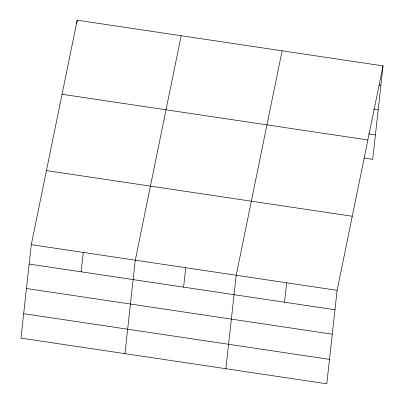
<?xml version="1.0" encoding="UTF-8"?>
<svg xmlns="http://www.w3.org/2000/svg" width="404" height="404" viewBox="0 0 404 404"><rect width="100%" height="100%" fill="white"/><g stroke="black" fill="none" stroke-linecap="round" stroke-linejoin="round"><path stroke-width="0.61" d="M31.29 244.652L20.973 338.113L326.801 383.8L337.123 290.34L383.027 65.887L77.199 20.2L31.29 244.652L337.123 290.34M76.851 23.331L77.199 20.2M81.138 271.831L83.285 252.419M124.957 353.646L135.274 260.186L181.179 35.734M183.593 287.138L185.734 267.726M225.881 368.726L236.199 275.26L282.103 50.808M284.517 302.212L286.658 282.8M383.027 65.887L372.71 159.348L363.989 158.045M379.013 85.017L380.886 85.3M373.826 109.085L378.184 109.737M368.554 133.886L375.407 134.911M62.049 94.268L367.877 139.956M46.44 170.584L352.268 216.266M29.149 264.065L334.977 309.752M26.452 288.501L332.28 334.189M23.669 313.681L329.502 359.363"/></g></svg>
